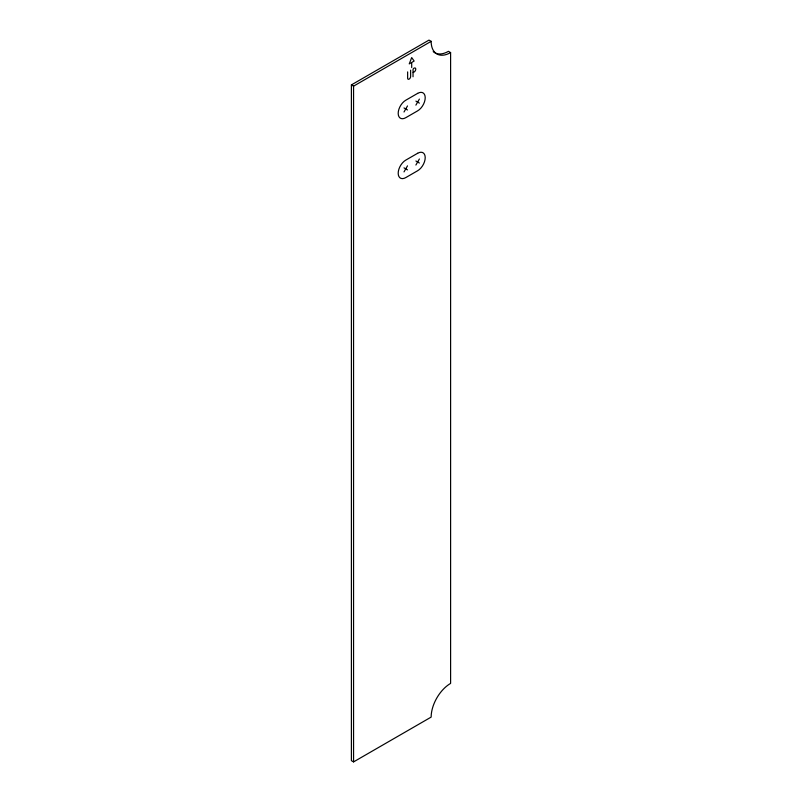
<?xml version="1.0" encoding="UTF-8"?>
<svg xmlns="http://www.w3.org/2000/svg" width="802" height="802" viewBox="0 0 802 802"><rect width="100%" height="100%" fill="white"/><g stroke="black" fill="none" stroke-linecap="round" stroke-linejoin="round"><path stroke-width="1.2" d="M404.007 111.989L407.496 105.944M415.897 105.132L419.386 99.087M404.007 171.889L407.496 165.844M415.897 165.032L419.386 158.986M351.396 84.902L428.99 40.1L431.155 41.343A27.509 15.88 -60 0 0 450.604 52.581L450.604 683.404A27.509 15.88 -60 0 0 431.155 717.098L353.562 761.9L351.396 760.657L351.396 84.902L353.562 86.145L431.155 41.343M411.526 62.566L409.251 63.879L411.697 57.574L414.143 61.052L411.697 62.466L411.697 67.548M413.2 72.531L414.093 72.02A2.356 1.363 -60 0 0 415.757 69.132A2.356 1.363 -60 0 0 414.093 68.17L413.842 68.31A1.143 0.662 -60 0 0 413.03 69.714L413.03 76.771M450.604 52.581L448.438 51.328A27.509 15.88 -60 0 1 433.21 51.629M415.897 101.102L419.386 103.117M404.007 107.959L407.496 109.974M415.897 161.001L419.386 163.017M404.007 167.859L407.496 169.874M410.624 70.165L410.624 76.511A2.115 1.223 -60 0 1 409.13 79.107A2.115 1.223 -60 0 1 407.637 78.245L407.637 71.899M353.562 86.145L353.562 761.9M417.642 93.373L405.752 100.24A10.697 6.175 -60 0 0 398.193 113.343A10.697 6.175 -60 0 0 405.752 117.704L417.642 110.846A10.697 6.175 -60 0 0 425.21 97.744A10.697 6.175 -60 0 0 417.642 93.373M417.642 153.272L405.752 160.129A10.697 6.175 -60 0 0 398.193 173.232A10.697 6.175 -60 0 0 405.752 177.603L417.642 170.736A10.697 6.175 -60 0 0 425.21 157.633A10.697 6.175 -60 0 0 417.642 153.272"/></g></svg>
